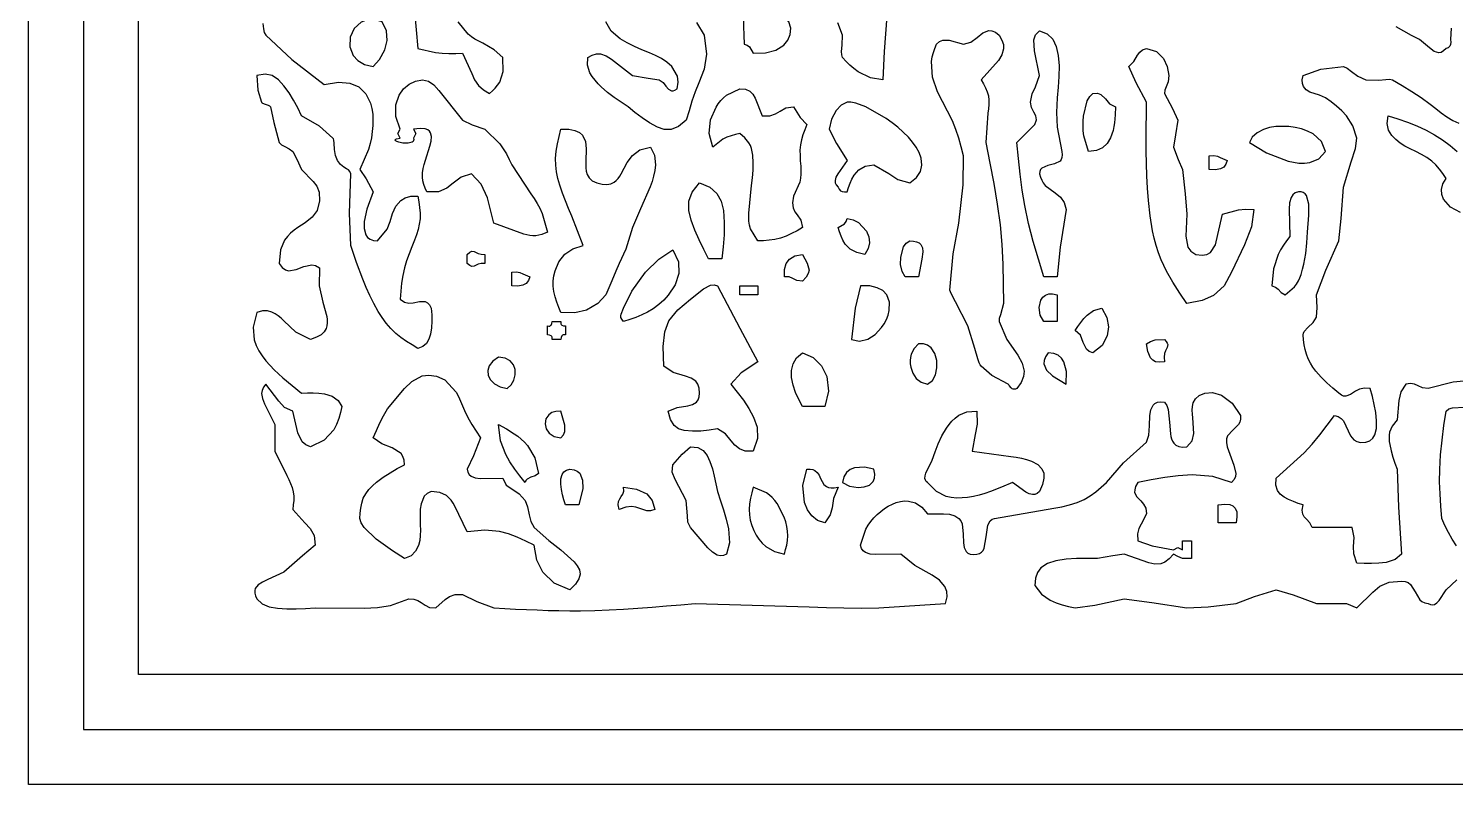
# Model space of a CAD drawing. Extents: x -1323 to 1705, y -706 to 926.
# Drawn here: x 589 to 640.9, y -59.8 to -32.4 of the extents above; entities that cross this region are included whole.
import ezdxf

# ---------------------------------------------------------------- set-up
doc = ezdxf.new("R2010")
doc.units = 0
doc.layers.add('CAMADA_1', color=7, linetype='CONTINUOUS')

msp = doc.modelspace()

# ---------------------------------------------------------------- linework, layer by layer
at = {"layer": 'CAMADA_1'}
for points in [[(769.0431, -59.8183), (589.043, -59.8183), (589.043, -7.8183), (769.0431, -7.8183), (769.0431, -59.8183)], [(591.043, -57.8183), (767.043, -57.8183), (767.043, -9.8183), (591.043, -9.8183), (591.043, -57.8183)], [(765.0429, -55.8183), (593.043, -55.8183), (593.043, -11.8183), (765.0429, -11.8183), (765.0429, -55.8183)], [(615.0673, -32.9209), (615.1726, -32.9587), (615.2529, -33.0217), (615.3927, -33.246), (615.8363, -33.2394), (616.2111, -33.1367), (616.5004, -32.9551), (616.6516, -32.7774), (616.7387, -32.5721), (616.7547, -32.3467), (616.6928, -32.1081), (616.3352, -31.8578), (616.0571, -31.528), (615.7078, -31.1035), (615.23, -30.8076), (615.0691, -31.6481), (615.0453, -31.9641), (615.0415, -32.282), (615.0511, -32.6011), (615.0673, -32.9209)], [(601.575, -33.7337), (601.8055, -33.4843), (601.9937, -33.1309), (602.0787, -32.7873), (602.0588, -32.4361), (601.9001, -32.1081), (601.609, -32.0314), (601.3514, -32.0425), (601.1316, -32.1268), (600.8824, -32.3579), (600.7428, -32.6702), (600.7276, -33.0138), (600.8514, -33.3389), (601.0184, -33.5207), (601.2583, -33.6572), (601.575, -33.7337)], [(624.3335, -32.5959), (624.4378, -32.7737), (624.4893, -32.9405), (624.4951, -33.0973), (624.4338, -33.3158), (624.3104, -33.5173), (623.683, -34.2215), (623.7651, -34.3621), (623.8406, -34.5042), (623.9028, -34.649), (623.9449, -34.7981), (623.9627, -34.9518), (623.9612, -35.1094), (623.9477, -35.2693), (623.9295, -35.4296), (623.8457, -36.4972), (623.9991, -37.2427), (624.1433, -37.9893), (624.2689, -38.7378), (624.3667, -39.4894), (624.4278, -40.2013), (624.4641, -40.9159), (624.4841, -41.6323), (624.4958, -42.3495), (624.3826, -42.7616), (624.3414, -42.8932), (624.3335, -42.9996), (624.6141, -43.6485), (625.0167, -44.2245), (625.1697, -44.5071), (625.2402, -44.7976), (625.2228, -45.0002), (625.141, -45.2127), (624.9836, -45.438), (624.9316, -45.4558), (624.8872, -45.4622), (624.8495, -45.4588), (624.8032, -45.4393), (624.7667, -45.4076), (624.7051, -45.3223), (624.6828, -45.2943), (624.6585, -45.2754), (624.071, -44.9568), (623.683, -44.6251), (623.6485, -44.5766), (623.6143, -44.505), (623.5597, -44.3522), (623.4529, -43.9826), (623.1952, -43.1623), (622.7535, -42.2838), (622.5997, -42.0039), (622.5633, -41.923), (622.5451, -41.8618), (622.6623, -40.5411), (622.8702, -39.4233), (623.0265, -38.0326), (623.0329, -36.9849), (622.953, -36.6588), (622.8661, -36.3357), (622.7652, -36.0185), (622.6434, -35.71), (622.0975, -34.6541), (621.9075, -34.1164), (621.8715, -33.549), (621.9006, -33.3889), (621.9445, -33.2315), (621.9984, -33.0758), (622.0573, -32.9209), (622.1709, -32.8275), (622.2846, -32.7796), (622.5165, -32.7828), (623.0329, -32.9209), (623.3071, -32.8471), (623.5333, -32.6803), (623.742, -32.5097), (623.964, -32.4241), (624.0748, -32.4365), (624.1971, -32.4913), (624.3335, -32.5959)], [(625.7963, -37.6352), (625.8388, -37.7503), (625.8857, -37.8617), (625.9413, -37.9658), (626.01, -38.0589), (626.3757, -38.3302), (626.5602, -38.4795), (626.702, -38.6716), (626.7718, -38.9356), (626.5515, -40.3013), (626.4464, -41.374), (625.9591, -41.374), (625.7626, -40.7326), (625.5753, -40.0894), (625.4065, -39.4426), (625.2654, -38.7904), (625.1708, -38.2218), (625.0969, -37.6491), (625.0368, -37.0738), (624.9836, -36.4972), (625.3448, -36.1302), (625.6336, -35.8471), (625.6871, -35.674), (625.6629, -35.5277), (625.5962, -35.393), (625.5104, -35.2285), (625.4713, -35.0343), (625.5344, -34.7301), (625.6606, -34.4754), (625.7963, -34.0588), (625.6232, -33.1635), (625.5967, -32.7633), (625.6595, -32.5877), (625.7963, -32.4332), (626.0816, -32.5494), (626.2814, -32.7467), (626.4094, -33.0115), (626.4792, -33.3302), (626.5116, -33.7133), (626.5092, -34.0983), (626.4836, -34.4846), (626.4464, -34.8716), (626.4337, -35.1401), (626.4261, -35.4082), (626.4284, -35.6753), (626.4457, -35.9411), (626.6091, -36.8224), (626.6259, -36.9408), (626.6197, -37.0362), (626.5934, -37.1115), (626.5501, -37.1698), (626.3482, -37.2726), (626.101, -37.3303), (625.89, -37.4241), (625.8418, -37.4774), (625.8096, -37.5468), (625.7963, -37.6352)], [(630.8359, -35.6844), (630.7482, -36.2202), (630.6732, -36.6599), (630.8496, -37.1141), (630.9982, -37.4727), (631.0947, -38.3549), (631.1609, -39.0983), (631.1265, -39.9034), (631.1995, -40.2945), (631.3088, -40.4488), (631.486, -40.5612), (631.7132, -40.5852), (631.8903, -40.5592), (632.0244, -40.4901), (632.2056, -40.2142), (632.2853, -39.8366), (632.4614, -39.0983), (633.0378, -38.9464), (633.2896, -38.912), (633.5993, -38.9356), (633.512, -39.5639), (633.2609, -40.2142), (632.7865, -41.2115), (632.5119, -41.699), (632.1289, -42.0524), (631.7121, -42.2395), (631.1609, -42.3495), (630.9007, -41.9637), (630.6513, -41.5733), (630.4234, -41.1737), (630.2278, -40.7603), (630.1298, -40.5041), (630.0459, -40.2421), (629.9748, -39.9753), (629.9151, -39.7044), (629.8246, -39.1543), (629.7634, -38.5987), (629.7288, -38.1509), (629.7047, -37.7041), (629.6897, -37.2579), (629.6822, -36.8125), (629.6808, -36.3675), (629.6839, -35.9229), (629.69, -35.4785), (629.6976, -35.0343), (629.3117, -34.3278), (629.0475, -33.7337), (629.2321, -33.554), (629.3662, -33.3239), (629.4472, -33.2144), (629.5533, -33.1299), (629.6976, -33.0837), (630.0528, -33.1874), (630.3159, -33.4496), (630.4492, -33.7335), (630.5105, -34.0588), (630.482, -34.2883), (630.4054, -34.4737), (630.355, -34.5974), (630.3481, -34.7093), (630.6416, -35.2635), (630.8359, -35.6844)], [(606.6141, -37.31), (607.307, -38.3649), (607.4224, -38.536), (607.5339, -38.7091), (607.6362, -38.8864), (607.7239, -39.0699), (607.9147, -39.7484), (607.7042, -39.8401), (607.4897, -39.8917), (607.3825, -39.8917), (607.2743, -39.8771), (607.1657, -39.8521), (607.0576, -39.8213), (605.9641, -39.4233), (605.732, -38.5111), (605.5043, -38.0105), (605.1513, -37.6352), (604.7694, -37.754), (604.4857, -37.9709), (604.2477, -38.1578), (603.948, -38.283), (603.5257, -38.2855), (603.4704, -38.1527), (603.421, -38.0194), (603.3834, -37.8853), (603.3637, -37.7497), (603.3672, -37.5974), (603.3925, -37.4442), (603.4324, -37.2912), (603.4796, -37.1398), (603.6364, -36.6307), (603.6794, -36.4422), (603.692, -36.2786), (603.6623, -36.1456), (603.6198, -36.0834), (603.5561, -36.0355), (603.4683, -36.0028), (603.2868, -35.9855), (603.038, -36.0096), (603.1193, -36.1721), (603.038, -36.3347), (603.0495, -36.3839), (603.0447, -36.4248), (603.0253, -36.458), (602.9937, -36.484), (602.845, -36.5241), (602.6576, -36.5185), (602.5042, -36.4872), (602.4375, -36.4627), (602.4062, -36.4455), (602.3854, -36.4277), (602.3798, -36.4191), (602.3772, -36.4106), (602.3776, -36.402), (602.3813, -36.3937), (602.3883, -36.3855), (602.4024, -36.3752), (602.4226, -36.3654), (602.5502, -36.3347), (602.4689, -36.1721), (602.5502, -36.0096), (602.3989, -35.5499), (602.3993, -35.1306), (602.5235, -34.7701), (602.6814, -34.549), (602.8817, -34.3788), (603.1128, -34.2671), (603.3629, -34.2215), (603.5878, -34.2641), (603.7808, -34.3979), (603.9598, -34.603), (604.8262, -35.6844), (605.1795, -35.8505), (605.6391, -36.0096), (606.1813, -36.5435), (606.3066, -36.722), (606.4172, -36.9118), (606.5181, -37.109), (606.6141, -37.31)], [(615.5549, -40.0736), (615.2945, -39.6287), (615.2576, -39.4932), (615.2374, -39.3523), (615.2298, -39.2083), (615.2306, -39.0634), (615.3288, -38.0544), (615.3636, -37.7808), (615.3892, -37.5058), (615.3965, -37.2293), (615.3763, -36.9509), (615.3568, -36.8324), (615.3284, -36.7163), (615.2885, -36.6055), (615.2348, -36.5028), (615.0859, -36.3267), (614.9049, -36.1721), (614.7436, -36.2094), (614.5853, -36.2521), (614.4328, -36.3057), (614.2891, -36.3757), (613.9294, -36.6599), (613.7878, -36.1718), (613.8381, -35.6719), (614.0416, -35.209), (614.1224, -35.0872), (614.2131, -34.9727), (614.314, -34.8685), (614.4254, -34.7778), (614.9049, -34.5465), (615.1129, -34.562), (615.2683, -34.6303), (615.3819, -34.7401), (615.4652, -34.8803), (615.7177, -35.522), (615.9984, -35.5295), (616.2018, -35.4599), (616.369, -35.3539), (616.5754, -35.2384), (616.8555, -35.1966), (617.105, -35.5846), (617.3433, -35.8471), (617.2692, -36.0296), (617.2011, -36.2128), (617.1453, -36.3977), (617.1079, -36.585), (617.0928, -36.7737), (617.0945, -36.9649), (617.1058, -37.1581), (617.1193, -37.3528), (617.1264, -37.4999), (617.1267, -37.6462), (617.1159, -37.7902), (617.0901, -37.9306), (616.8555, -38.448), (616.8159, -38.6925), (616.8395, -38.8737), (616.9057, -39.0124), (616.9937, -39.1292), (617.1261, -39.3187), (617.1806, -39.5859), (616.9862, -39.6992), (616.7898, -39.8057), (616.5895, -39.8989), (616.3832, -39.9719), (616.1823, -40.0182), (615.9761, -40.0466), (615.7664, -40.0631), (615.5549, -40.0736)], [(627.5847, -36.8224), (627.4184, -36.2546), (627.3951, -36.0767), (627.387, -35.8966), (627.3917, -35.7156), (627.4071, -35.5347), (627.5401, -34.9778), (627.6318, -34.8187), (627.747, -34.7093), (627.9128, -34.706), (628.0354, -34.7459), (628.201, -34.9053), (628.3428, -35.0885), (628.5597, -35.1966), (628.5503, -35.4883), (628.5272, -35.7759), (628.5061, -35.9168), (628.4765, -36.0551), (628.4365, -36.1903), (628.3845, -36.3218), (628.264, -36.5264), (628.096, -36.6836), (627.8724, -36.7851), (627.5847, -36.8224)], [(619.7818, -37.31), (620.327, -37.6229), (620.6522, -37.8439), (621.0822, -37.9603), (621.3309, -37.765), (621.4758, -37.5477), (621.5283, -37.3133), (621.4992, -37.0671), (621.424, -36.858), (621.3154, -36.6623), (621.1822, -36.4792), (621.033, -36.3077), (620.8455, -36.1186), (620.6488, -35.9427), (620.4434, -35.7785), (620.2302, -35.6243), (619.4818, -35.1946), (619.1253, -35.061), (618.943, -35.0258), (618.8061, -35.0343), (618.5943, -35.1432), (618.4147, -35.3282), (618.2448, -35.643), (618.1561, -36.0096), (618.4169, -36.5355), (618.8061, -37.1474), (618.4645, -37.6351), (618.3975, -37.7542), (618.3679, -37.8743), (618.3765, -37.9557), (618.4128, -38.0384), (618.4812, -38.1228), (618.5143, -38.1968), (618.5678, -38.2506), (618.6304, -38.2792), (618.7095, -38.2911), (618.8061, -38.2855), (618.8576, -38.128), (618.9139, -37.9731), (618.9798, -37.8233), (619.0603, -37.6811), (619.2283, -37.4849), (619.4618, -37.3543), (619.7818, -37.31)], [(611.6537, -36.6599), (611.805, -36.9584), (611.8359, -37.31), (611.8125, -37.5147), (611.7702, -37.7151), (611.7128, -37.9117), (611.6444, -38.1047), (611.295, -38.9085), (611.0032, -39.5859), (610.7646, -40.3688), (610.5159, -40.8864), (610.3914, -41.1735), (610.2522, -41.5272), (610.028, -42.0242), (609.7403, -42.3421), (609.3291, -42.5865), (608.9112, -42.687), (608.4025, -42.6745), (608.3223, -42.4854), (608.2482, -42.2948), (608.1862, -42.1012), (608.1424, -41.9032), (608.1226, -41.7161), (608.1234, -41.527), (608.1449, -41.3388), (608.1871, -41.1545), (608.3256, -40.8286), (608.5427, -40.5563), (608.8391, -40.3535), (609.2153, -40.2362), (608.8006, -39.1734), (608.6823, -38.8941), (608.5649, -38.6144), (608.4543, -38.3316), (608.3566, -38.0431), (608.2913, -37.8047), (608.2418, -37.5627), (608.2117, -37.3188), (608.2046, -37.0748), (608.2257, -36.8067), (608.2711, -36.5401), (608.3328, -36.2746), (608.4025, -36.0096), (608.6892, -36.0145), (608.9106, -36.0567), (609.0746, -36.1315), (609.1898, -36.2342), (609.295, -36.4571), (609.3233, -36.7238), (609.3049, -37.1786), (609.3022, -37.2999), (609.3072, -37.4207), (609.3244, -37.539), (609.3588, -37.6525), (609.4305, -37.7797), (609.5425, -37.8839), (609.7031, -37.9603), (609.9047, -38.0099), (610.0735, -38.019), (610.2143, -37.9926), (610.3317, -37.9357), (610.4098, -37.8737), (610.4779, -37.7997), (610.538, -37.7174), (610.5919, -37.6305), (610.8134, -37.2275), (611.0029, -36.9701), (611.2704, -36.7678), (611.6537, -36.6599)], [(633.4366, -36.4972), (634.0504, -36.8735), (634.8473, -37.175), (635.0413, -37.2157), (635.2374, -37.2403), (635.4341, -37.2432), (635.6298, -37.2189), (635.9538, -37.0871), (636.2002, -36.8224), (636.0597, -36.4587), (635.7546, -36.1866), (635.545, -36.0797), (635.3249, -36.0017), (635.0967, -35.9492), (634.8632, -35.9189), (634.6299, -35.9085), (634.3974, -35.9199), (634.1693, -35.9564), (633.9493, -36.0216), (633.7129, -36.1385), (633.5367, -36.2971), (633.4366, -36.4972)], [(631.9738, -37.4727), (631.9738, -36.9849), (632.1404, -36.9699), (632.2696, -36.9923), (632.3765, -37.0372), (632.6238, -37.1474), (632.5814, -37.287), (632.4996, -37.3873), (632.3811, -37.451), (632.1986, -37.483), (631.9738, -37.4727)], [(614.2544, -40.7239), (613.767, -40.7239), (613.5937, -40.3779), (613.4266, -40.0293), (613.2721, -39.6754), (613.1366, -39.3135), (613.0468, -38.9716), (613.0468, -38.6325), (613.168, -38.2956), (613.4416, -37.9603), (613.8193, -38.1209), (614.0748, -38.347), (614.2301, -38.6323), (614.3062, -38.9705), (614.3297, -39.1884), (614.3412, -39.4068), (614.3424, -39.6257), (614.3351, -39.8449), (614.3016, -40.2841), (614.2544, -40.7239)], [(635.5499, -39.7484), (635.5927, -39.1385), (635.5906, -38.7367), (635.5053, -38.4243), (635.4563, -38.361), (635.3942, -38.3153), (635.3175, -38.2894), (635.225, -38.2855), (635.1011, -38.3243), (635.01, -38.3958), (634.9472, -38.4955), (634.8958, -38.688), (634.8824, -38.9183), (634.8999, -39.9111), (634.7844, -40.0688), (634.6732, -40.2287), (634.5704, -40.3932), (634.4804, -40.5645), (634.3146, -41.0816), (634.2494, -41.6992), (634.3788, -41.7486), (634.4762, -41.83), (634.5902, -41.9437), (634.7372, -42.0242), (635.0786, -41.7375), (635.1523, -41.637), (635.2144, -41.5272), (635.2669, -41.4111), (635.3119, -41.2913), (635.3705, -41.1031), (635.4176, -40.9131), (635.4547, -40.7214), (635.4837, -40.5284), (635.5234, -40.1395), (635.5499, -39.7484)], [(618.8061, -39.2608), (619.0244, -39.3016), (619.221, -39.3986), (619.5144, -39.7186), (619.5936, -39.9201), (619.6163, -40.1348), (619.5735, -40.3521), (619.4567, -40.5612), (619.1573, -40.4965), (618.9219, -40.3678), (618.7413, -40.1842), (618.6553, -40.0473), (618.5873, -39.8996), (618.5312, -39.7445), (618.4812, -39.5859), (618.7058, -39.4463), (618.7686, -39.3662), (618.8061, -39.2608)], [(604.9886, -40.8864), (604.9886, -40.5612), (605.0911, -40.4841), (605.1641, -40.4491), (605.2441, -40.4535), (605.3235, -40.4963), (605.3957, -40.5293), (605.497, -40.5543), (605.6391, -40.5612), (605.6391, -40.8864), (605.497, -40.8933), (605.3957, -40.9183), (605.3235, -40.9514), (605.2441, -40.9941), (605.1641, -40.9986), (605.0911, -40.9635), (604.9886, -40.8864)], [(612.4665, -40.3986), (612.6707, -40.8282), (612.6914, -41.2541), (612.5593, -41.6632), (612.3051, -42.0424), (612.1391, -42.2225), (611.9569, -42.3865), (611.7607, -42.5327), (611.5523, -42.6591), (611.342, -42.7617), (611.1246, -42.8493), (610.9026, -42.9269), (610.6782, -42.9996), (610.6174, -42.92), (610.5851, -42.8535), (610.5764, -42.7946), (610.5859, -42.7378), (610.6782, -42.512), (610.9817, -41.899), (611.4793, -41.2113), (611.9558, -40.7321), (612.4665, -40.3986)], [(620.9196, -41.374), (620.8077, -41.1823), (620.7534, -40.9329), (620.7553, -40.6615), (620.86, -40.2915), (620.9568, -40.1561), (621.0822, -40.0736), (621.2232, -40.0789), (621.3355, -40.1025), (621.422, -40.1426), (621.485, -40.1974), (621.5462, -40.3181), (621.5619, -40.4671), (621.5259, -40.7392), (621.4073, -41.374), (620.9196, -41.374)], [(617.1806, -41.5367), (616.9814, -41.5084), (616.8298, -41.4324), (616.7014, -41.3819), (616.5306, -41.374), (616.5354, -41.1059), (616.5962, -40.8937), (616.7107, -40.7351), (616.9117, -40.6142), (617.1806, -40.5612), (617.3587, -40.8769), (617.4211, -41.13), (617.3928, -41.2565), (617.3147, -41.3894), (617.1806, -41.5367)], [(606.6141, -41.6992), (606.6141, -41.2115), (606.7809, -41.1965), (606.9102, -41.2189), (607.0172, -41.2637), (607.2647, -41.374), (607.2221, -41.5136), (607.1402, -41.6139), (607.0218, -41.6776), (606.8392, -41.7096), (606.6141, -41.6992)], [(613.4416, -45.6007), (613.4324, -45.4203), (613.384, -45.2791), (613.3026, -45.1708), (613.1329, -45.0561), (612.925, -44.9796), (612.4804, -44.855), (612.1415, -44.6251), (612.1129, -43.9094), (612.1737, -43.3771), (612.3302, -42.9713), (612.6467, -42.5777), (613.1166, -42.1868), (613.588, -41.8098), (613.8439, -41.6848), (613.9699, -41.67), (614.0921, -41.6992), (614.9117, -43.2464), (615.5549, -44.4627), (614.9588, -44.8679), (614.5798, -45.2754), (614.8128, -45.5609), (615.0355, -45.8523), (615.2377, -46.1555), (615.409, -46.4765), (615.5346, -46.8428), (615.5428, -47.2516), (615.3927, -47.7139), (615.1048, -47.7059), (614.8907, -47.6241), (614.7274, -47.4915), (614.592, -47.3311), (614.3804, -47.0778), (614.0921, -46.901), (613.7895, -46.9458), (613.4874, -46.9785), (613.186, -46.9868), (612.8859, -46.9586), (612.6802, -46.9001), (612.5143, -46.7751), (612.3886, -46.5649), (612.3038, -46.2508), (612.6271, -46.1269), (613.0102, -46.0631), (613.1841, -46.0135), (613.3247, -45.9306), (613.392, -45.8489), (613.4325, -45.7405), (613.4416, -45.6007)], [(614.9049, -42.0242), (614.9049, -41.6992), (615.5549, -41.6992), (615.5549, -42.0242), (614.9049, -42.0242)], [(619.2939, -41.6992), (619.1033, -42.51), (618.9689, -43.6498), (619.2632, -43.7137), (619.5551, -43.6445), (619.8267, -43.4705), (620.0597, -43.2204), (620.1548, -43.0788), (620.2345, -42.9279), (620.2964, -42.7693), (620.338, -42.6047), (620.347, -42.296), (620.2451, -42.0246), (620.1067, -41.8784), (619.9056, -41.7698), (619.6364, -41.7073), (619.2939, -41.6992)], [(626.4464, -42.9996), (625.9591, -42.9996), (625.8296, -42.7715), (625.7885, -42.4917), (625.848, -42.2254), (625.9192, -42.1178), (626.0203, -42.0381), (626.1362, -41.9974), (626.2779, -41.9908), (626.4464, -42.0242), (626.4464, -42.9996)], [(627.0969, -43.3248), (627.1969, -43.1763), (627.301, -43.0311), (627.4129, -42.8923), (627.5368, -42.7632), (627.7656, -42.5988), (628.072, -42.512), (628.2473, -42.8498), (628.3101, -43.1934), (628.2643, -43.5235), (628.0756, -43.8691), (627.747, -44.1376), (627.6077, -44.094), (627.5107, -44.0082), (627.3918, -43.7614), (627.2881, -43.4994), (627.0969, -43.3248)], [(608.5649, -43.1623), (608.5649, -43.4874), (608.5186, -43.4816), (608.4825, -43.4862), (608.4552, -43.4995), (608.4353, -43.5201), (608.4123, -43.5784), (608.4025, -43.6498), (608.0774, -43.6498), (608.083, -43.6035), (608.0785, -43.5674), (608.0653, -43.54), (608.0445, -43.5201), (607.9862, -43.4971), (607.9147, -43.4874), (607.9147, -43.1623), (607.961, -43.1679), (607.9971, -43.1634), (608.0244, -43.1501), (608.0443, -43.1293), (608.0674, -43.071), (608.0774, -42.9996), (608.4025, -42.9996), (608.3969, -43.0459), (608.4014, -43.082), (608.4147, -43.1094), (608.4354, -43.1293), (608.4936, -43.1524), (608.5649, -43.1623)], [(621.4073, -43.8124), (621.2422, -43.9777), (621.1405, -44.186), (621.113, -44.3017), (621.1003, -44.4199), (621.1022, -44.5386), (621.1183, -44.656), (621.193, -44.8795), (621.3218, -45.0699), (621.5024, -45.2083), (621.7324, -45.2754), (621.9089, -45.146), (622.0226, -44.9388), (622.0739, -44.6851), (622.0632, -44.4161), (621.9908, -44.163), (621.8571, -43.9573), (621.734, -43.8617), (621.5841, -43.8104), (621.4073, -43.8124)], [(630.3481, -43.6498), (630.4103, -43.7211), (630.4474, -43.7817), (630.4633, -43.8348), (630.4437, -43.9418), (630.3863, -44.0594), (630.3504, -44.1605), (630.333, -44.2916), (630.3481, -44.4627), (630.1658, -44.4822), (630.0243, -44.4612), (629.9174, -44.4055), (629.8393, -44.3209), (629.7462, -44.089), (629.6976, -43.8124), (629.8372, -43.7243), (630.011, -43.6705), (630.3481, -43.6498)], [(606.1264, -44.3001), (605.9205, -44.4417), (605.7925, -44.6059), (605.739, -44.7815), (605.7559, -44.9573), (605.8394, -45.122), (605.9858, -45.2645), (606.1913, -45.3735), (606.4519, -45.438), (606.5972, -45.299), (606.6941, -45.1262), (606.7401, -44.936), (606.7331, -44.7448), (606.6705, -44.5691), (606.5501, -44.4255), (606.3695, -44.3303), (606.1264, -44.3001)], [(617.9934, -46.0883), (617.1806, -46.0883), (617.0502, -45.8326), (616.9325, -45.574), (616.8401, -45.3095), (616.7858, -45.0364), (616.7826, -44.7758), (616.84, -44.5334), (616.9689, -44.3178), (617.1806, -44.1376), (617.5719, -44.3079), (617.8727, -44.6083), (618.0657, -45.0021), (618.1308, -45.536), (617.9934, -46.0883)], [(626.7718, -45.2754), (626.7803, -44.8201), (626.6922, -44.4611), (626.6037, -44.3259), (626.4813, -44.2248), (626.3216, -44.1609), (626.1214, -44.1376), (626.0199, -44.2803), (625.9673, -44.4119), (625.9577, -44.5329), (626.0605, -44.7709), (626.2777, -44.9684), (626.7718, -45.2754)], [(607.427, -51.1276), (607.1197, -50.9764), (606.8094, -50.8358), (606.4928, -50.7166), (606.1671, -50.6294), (605.6283, -50.5774), (604.9886, -50.64), (604.5414, -49.7055), (604.4773, -49.5977), (604.4069, -49.4949), (604.3272, -49.4011), (604.2352, -49.3207), (604.0005, -49.2101), (603.688, -49.1769), (603.5409, -49.2456), (603.4339, -49.3468), (603.3149, -49.6288), (603.286, -49.815), (603.277, -50.0025), (603.2802, -50.1915), (603.2881, -50.3818), (603.2931, -50.5757), (603.2878, -50.7686), (603.265, -50.9582), (603.2175, -51.1421), (603.1168, -51.3462), (602.9535, -51.5076), (602.7129, -51.6153), (602.2725, -51.333), (601.6788, -50.9043), (601.2445, -50.4777), (601.139, -50.3117), (601.0874, -50.1522), (601.1003, -49.9623), (601.1208, -49.7754), (601.1564, -49.5944), (601.2147, -49.4223), (601.3031, -49.2582), (601.4166, -49.1062), (601.5487, -48.9658), (601.6931, -48.8368), (601.9353, -48.6535), (602.1885, -48.4912), (602.4489, -48.3429), (602.7129, -48.2016), (602.7007, -48.0376), (602.6573, -47.9049), (602.5875, -47.7986), (602.2681, -47.5896), (601.8867, -47.4428), (601.575, -47.2263), (601.6918, -46.9544), (601.8143, -46.6862), (601.9485, -46.4256), (602.1, -46.1764), (602.7129, -45.438), (602.9833, -45.1729), (603.3607, -44.9788), (603.6018, -44.9468), (603.8735, -44.9856), (604.1758, -45.113), (604.5898, -45.5679), (604.6784, -45.7242), (604.7532, -45.8897), (604.8217, -46.0596), (604.8916, -46.2291), (605.018, -46.4898), (605.1614, -46.7408), (605.3161, -46.9852), (605.4764, -47.2263), (605.2215, -47.8816), (604.9886, -48.3641), (605.0124, -48.4758), (605.0633, -48.5602), (605.138, -48.6212), (605.2864, -48.6759), (605.4682, -48.6973), (606.2892, -48.6892), (606.412, -48.947), (606.6523, -49.1073), (606.8788, -49.2569), (607.1019, -49.502), (607.1885, -49.7368), (607.2407, -50.0262), (607.3046, -50.2611), (607.427, -50.4775), (607.9629, -50.955), (608.4025, -51.2903), (608.8777, -51.7289), (608.9967, -51.8755), (609.0709, -52.0165), (609.0956, -52.1778), (609.0509, -52.3484), (608.9303, -52.5373), (608.7276, -52.7532), (608.1544, -52.5069), (607.7379, -52.1042), (607.5278, -51.6705), (607.427, -51.1276)], [(608.4025, -47.2263), (608.496, -47.1127), (608.5438, -46.9991), (608.5407, -46.7671), (608.4025, -46.2508), (608.2211, -46.2631), (608.0746, -46.3106), (607.9625, -46.3867), (607.8575, -46.5391), (607.8265, -46.7173), (607.8676, -46.8981), (607.9786, -47.0584), (608.1575, -47.1756), (608.4025, -47.2263)], [(625.7963, -49.1769), (625.7119, -49.2454), (625.6292, -49.2816), (625.5478, -49.2901), (625.4276, -49.2605), (625.3085, -49.1936), (624.8208, -48.8519), (624.4227, -49.0212), (624.0204, -49.1766), (623.8163, -49.2447), (623.6097, -49.3041), (623.3999, -49.353), (623.1865, -49.3897), (622.9895, -49.4103), (622.7918, -49.4146), (622.5963, -49.3974), (622.4056, -49.3539), (622.0515, -49.1735), (621.7324, -48.8519), (621.6828, -48.8099), (621.652, -48.7606), (621.6378, -48.7048), (621.6431, -48.6107), (621.6732, -48.5063), (621.8951, -48.0391), (622.0042, -47.739), (622.1219, -47.4429), (622.2566, -47.1551), (622.4169, -46.8795), (622.5116, -46.7452), (622.6167, -46.6191), (622.7336, -46.505), (622.8639, -46.407), (623.1621, -46.2779), (623.5206, -46.2508), (623.5395, -46.7248), (623.4639, -47.1046), (623.3579, -47.7139), (624.7561, -47.9048), (624.9503, -47.9327), (625.1431, -47.9665), (625.3325, -48.0118), (625.5166, -48.0741), (625.7379, -48.1924), (625.8924, -48.3525), (625.9557, -48.5066), (625.9651, -48.6929), (625.9142, -48.9152), (625.7963, -49.1769)], [(606.1264, -46.7386), (606.4178, -46.9013), (606.6983, -47.0753), (606.831, -47.1701), (606.9571, -47.2719), (607.075, -47.3822), (607.1834, -47.5024), (607.4485, -47.9526), (607.5897, -48.5266), (607.4641, -48.6044), (607.3125, -48.656), (607.1776, -48.7243), (607.1297, -48.778), (607.1019, -48.8519), (606.9072, -48.6074), (606.7194, -48.3587), (606.5456, -48.1014), (606.3929, -47.8312), (606.2064, -47.3381), (606.1264, -46.7386)], [(612.9543, -49.502), (612.5601, -48.7386), (612.4469, -48.4763), (612.4665, -48.2016), (612.8118, -47.8186), (613.1166, -47.5513), (613.3777, -47.5803), (613.573, -47.6886), (613.7154, -47.8615), (613.8181, -48.0842), (613.9069, -48.3514), (613.9783, -48.6237), (614.0381, -48.8994), (614.0921, -49.1769), (614.2048, -49.5086), (614.3121, -49.8427), (614.4088, -50.1814), (614.4897, -50.527), (614.5318, -51.039), (614.4171, -51.4528), (614.3067, -51.5057), (614.1943, -51.5141), (614.0806, -51.4839), (613.9091, -51.3797), (613.7389, -51.2228), (613.1166, -50.4775), (613.0156, -50.2895), (613.0017, -50.0579), (612.9543, -49.502)], [(609.0526, -49.6647), (608.5649, -49.6647), (608.5083, -49.4789), (608.4574, -49.2923), (608.4178, -49.1041), (608.3952, -48.9136), (608.3993, -48.7203), (608.4475, -48.5545), (608.5104, -48.4665), (608.6025, -48.4016), (608.7276, -48.3641), (608.8776, -48.3845), (608.995, -48.436), (609.083, -48.514), (609.1889, -48.7631), (609.196, -49.0723), (609.0526, -49.6647)], [(618.4812, -49.0144), (618.3126, -49.4356), (618.259, -49.7639), (618.1855, -50.017), (617.9934, -50.3148), (617.7302, -50.2268), (617.5196, -50.0629), (617.3616, -49.8389), (617.2555, -49.5703), (617.1978, -48.9622), (617.3433, -48.3641), (617.461, -48.3582), (617.557, -48.3739), (617.6344, -48.4081), (617.7236, -48.4866), (617.79, -48.5878), (617.8449, -48.7006), (617.9001, -48.8139), (617.966, -48.916), (618.0532, -48.9953), (618.1296, -49.0306), (618.2242, -49.0478), (618.3403, -49.0435), (618.4812, -49.0144)], [(618.6439, -48.8519), (618.8926, -48.9795), (619.2146, -49.0308), (619.4301, -49.0116), (619.6184, -48.9419), (619.7558, -48.8151), (619.8071, -48.6957), (619.8181, -48.546), (619.7818, -48.3641), (619.4397, -48.2905), (619.0751, -48.3124), (618.9128, -48.3755), (618.7793, -48.4821), (618.6859, -48.6387), (618.6439, -48.8519)], [(610.5159, -49.8272), (610.4861, -49.6609), (610.4996, -49.5379), (610.5411, -49.4429), (610.5954, -49.3607), (610.6492, -49.2715), (610.6827, -49.162), (610.6782, -49.0144), (611.1541, -49.0846), (611.5222, -49.2626), (611.7178, -49.4963), (611.8161, -49.8272), (611.6634, -49.8803), (611.5288, -49.8779), (611.2718, -49.7877), (611.1286, -49.7399), (610.9618, -49.7172), (610.7611, -49.7396), (610.5159, -49.8272)], [(615.3927, -49.0144), (615.3394, -49.2181), (615.2926, -49.4223), (615.2589, -49.6275), (615.2446, -49.8341), (615.2537, -50.0285), (615.2848, -50.2218), (615.3369, -50.4116), (615.4092, -50.595), (615.4945, -50.7585), (615.5966, -50.9115), (615.7151, -51.0513), (615.8499, -51.1751), (616.1624, -51.3594), (616.5306, -51.4528), (616.5722, -51.2862), (616.609, -51.1194), (616.6359, -50.9518), (616.6481, -50.7833), (616.6417, -50.6131), (616.6174, -50.4434), (616.5775, -50.2758), (616.524, -50.1121), (616.259, -49.6085), (616.1752, -49.4994), (616.0832, -49.3972), (615.9827, -49.3046), (615.8737, -49.2242), (615.3927, -49.0144)], [(632.9488, -50.3148), (632.2987, -50.3148), (632.2987, -49.6647), (632.5367, -49.6306), (632.7241, -49.647), (632.8358, -49.6955), (632.9162, -49.7752), (632.9714, -49.9108), (632.9823, -50.0907), (632.9488, -50.3148)]]:
    msp.add_lwpolyline(points, close=True, dxfattribs=at)
for points in [[(603.0824, -31.7302), (603.1386, -32.407), (603.2007, -33.0837), (603.8405, -33.2304), (604.0845, -33.2545), (604.3306, -33.2613), (604.5781, -33.2565), (604.8262, -33.246), (605.1566, -33.9884), (605.2642, -34.2196), (605.4027, -34.4249), (605.5874, -34.5805), (605.8014, -34.7093), (605.907, -34.6144), (606.0079, -34.5164), (606.0993, -34.4118), (606.1765, -34.2976), (606.2981, -33.9184), (606.2892, -33.4087), (605.9743, -33.1232), (605.5566, -32.8839), (605.415, -32.8128), (605.2763, -32.7378), (605.1441, -32.6547), (605.0226, -32.5596), (604.6635, -32.1081)], [(613.3356, -32.1403), (613.6043, -32.5959), (613.6996, -33.2853), (613.6115, -33.8368), (613.415, -34.3273), (613.2841, -34.6606), (613.1666, -34.999), (613.0582, -35.3408), (612.9543, -35.6844), (612.6704, -35.918), (612.4057, -36.0229), (612.1533, -36.0213), (611.9065, -35.9355), (611.6211, -35.7826), (611.352, -35.6024), (611.0937, -35.404), (610.8409, -35.1966), (610.5863, -35.0298), (610.336, -34.8577), (610.0944, -34.6749), (609.8657, -34.476), (609.7491, -34.3596), (609.6403, -34.2358), (609.5422, -34.1033), (609.4575, -33.961), (609.3637, -33.6864), (609.3776, -33.4087), (609.5363, -33.3171), (609.6884, -33.2756), (609.8346, -33.2772), (610.0441, -33.3447), (610.2447, -33.4691), (611.0032, -34.0588), (611.5672, -34.1555), (611.9788, -34.2215), (612.1145, -34.3161), (612.2172, -34.4428), (612.3109, -34.5587), (612.4196, -34.621), (612.4789, -34.6203), (612.5479, -34.5967), (612.6288, -34.5465), (612.6288, -34.5465), (612.664, -34.2986), (612.6381, -34.0835), (612.4329, -33.7342), (612.2559, -33.5751), (612.0552, -33.4457), (611.8393, -33.337), (611.6166, -33.2401), (611.3419, -33.1249), (611.0717, -33.0062), (610.8084, -32.8757), (610.554, -32.7254), (610.2331, -32.4541), (610.028, -32.1081)], [(620.2451, -31.8997), (620.1582, -33.1873), (620.1067, -34.2215), (619.6623, -34.1412), (619.2045, -33.9256), (619.0526, -33.8111), (618.9107, -33.684), (618.7756, -33.5485), (618.6439, -33.4087), (618.6097, -33.3113), (618.6037, -33.1853), (618.6259, -32.9582), (618.6439, -32.5959), (618.6439, -32.5959), (618.4683, -32.1536)], [(597.5642, -32.1714), (597.5827, -32.3619), (597.6153, -32.5), (597.6734, -32.5959), (598.6169, -33.4847), (599.7868, -34.3838), (600.308, -34.3051), (600.7263, -34.3419), (601.0502, -34.4781), (601.3119, -34.7295), (601.4766, -35.0625), (601.5284, -35.2616), (601.5573, -35.4657), (601.5672, -35.6728), (601.5617, -35.8806), (601.5423, -36.1016), (601.5092, -36.3201), (601.462, -36.5352), (601.4003, -36.746), (601.0874, -37.4727), (601.3169, -37.8152), (601.575, -38.2855), (601.3421, -38.9132), (601.2476, -39.3601), (601.2435, -39.6257), (601.3049, -39.8488), (601.3705, -39.9419), (601.4626, -40.0128), (601.584, -40.0578), (601.7374, -40.0736), (602.0791, -39.643), (602.19, -39.3642), (602.2819, -39.0738), (602.404, -38.8096), (602.5784, -38.598), (602.7382, -38.5004), (602.9427, -38.4475), (603.2007, -38.448), (603.2356, -38.6537), (603.2641, -38.8589), (603.28, -39.0635), (603.2768, -39.267), (603.2513, -39.4629), (603.2068, -39.6571), (603.1481, -39.8494), (603.0801, -40.0394), (602.9818, -40.2912), (602.8829, -40.5411), (602.7906, -40.7916), (602.7125, -41.0455), (602.6501, -41.3247), (602.6064, -41.6091), (602.5752, -41.8971), (602.5502, -42.1868), (602.7082, -42.2944), (602.8683, -42.3291), (603.0272, -42.3177), (603.256, -42.2731), (603.4636, -42.2762), (603.546, -42.3168), (603.6213, -42.3927), (603.688, -42.512), (603.7027, -42.7519), (603.7089, -42.9907), (603.698, -43.2273), (603.6617, -43.4608), (603.6036, -43.6467), (603.5118, -43.7987), (603.3797, -43.9104), (603.2007, -43.9751), (602.9889, -43.8512), (602.7812, -43.7226), (602.5815, -43.5845), (602.394, -43.4322), (602.2133, -43.2529), (602.0486, -43.0568), (601.8979, -42.8478), (601.7595, -42.6301), (601.5988, -42.3469), (601.4525, -42.0573), (601.3185, -41.7621), (601.1949, -41.4624), (600.9703, -40.853), (600.7623, -40.2362), (600.7089, -39.0681), (600.7623, -37.6352), (600.7291, -37.5494), (600.6766, -37.4922), (600.6085, -37.4489), (600.5055, -37.3905), (600.3914, -37.3002), (600.2745, -37.1474), (600.2073, -36.9652), (600.1735, -36.7487), (600.1525, -36.5182), (600.1393, -36.4161), (600.1275, -36.3674), (600.1117, -36.3347), (599.6275, -35.9009), (598.9739, -35.522), (598.8305, -35.238), (598.6801, -34.9587), (598.5158, -34.6889), (598.3306, -34.4334), (598.1282, -34.2166), (597.8999, -34.067), (597.6415, -34.0069), (597.3484, -34.0588), (597.3799, -34.5909), (597.5111, -35.0343), (597.5192, -35.0457), (597.5325, -35.0563), (597.5503, -35.0664), (597.6452, -35.1015), (597.7514, -35.1373), (597.8, -35.1607), (597.8224, -35.1777), (597.8362, -35.1966), (597.9668, -35.774), (598.1611, -36.4972), (598.2418, -36.5757), (598.3615, -36.644), (598.5255, -36.7279), (598.6489, -36.8224), (598.7972, -37.105), (598.9739, -37.4727), (599.3946, -37.907), (599.5296, -38.078), (599.6121, -38.2991), (599.6241, -38.6106), (599.5337, -38.9607), (599.3505, -39.2142), (599.1046, -39.4122), (598.8381, -39.5873), (598.7007, -39.6849), (598.571, -39.7915), (598.4535, -39.9094), (598.353, -40.041), (598.2038, -40.3952), (598.1611, -40.8864), (598.2702, -41.0318), (598.3832, -41.1176), (598.4994, -41.1546), (598.7711, -41.1144), (599.0525, -41.0023), (599.3384, -40.94), (599.4816, -40.9655), (599.6241, -41.0489), (599.605, -41.6974), (599.7462, -42.2954), (599.8862, -42.8218), (599.9005, -42.9322), (599.9045, -43.0431), (599.8934, -43.1515), (599.863, -43.2547), (599.7911, -43.3746), (599.6771, -43.481), (599.5151, -43.5729), (599.299, -43.6498), (598.757, -43.3896), (598.3237, -42.9763), (598.2252, -42.8805), (598.1212, -42.7922), (598.0101, -42.7158), (597.8903, -42.656), (597.7271, -42.6124), (597.5478, -42.6155), (597.3484, -42.6745), (597.2109, -43.2061), (597.2432, -43.6677), (597.314, -43.8732), (597.4139, -44.0677), (597.5357, -44.2518), (597.6722, -44.4262), (597.9709, -44.7514), (598.2925, -45.0495), (598.6294, -45.3296), (598.9739, -45.6007), (599.1831, -45.593), (599.3915, -45.5913), (599.5983, -45.6017), (599.8026, -45.6303), (600.081, -45.7161), (600.2966, -45.8644), (600.4368, -46.0883), (600.3829, -46.3095), (600.3208, -46.5268), (600.2423, -46.7366), (600.1392, -46.9349), (599.7894, -47.3136), (599.299, -47.5513), (599.1255, -47.481), (598.9965, -47.3662), (598.8357, -47.0394), (598.6489, -46.2508), (598.351, -46.1194), (598.1426, -45.8986), (597.6734, -45.2754), (597.583, -45.388), (597.5334, -45.5032), (597.5188, -45.6208), (597.5499, -45.8011), (597.6268, -45.985), (597.9984, -46.7386), (597.9948, -47.1558), (597.9984, -47.7139), (598.4302, -48.5979), (598.5037, -48.7419), (598.5725, -48.8874), (598.6299, -49.0352), (598.6693, -49.1863), (598.6862, -49.3428), (598.6843, -49.5024), (598.6697, -49.6643), (598.6489, -49.8272), (599.0902, -50.3158), (599.2848, -50.5157), (599.4226, -50.7723), (599.4617, -51.1276), (599.005, -51.5129), (598.3238, -52.1031), (597.7408, -52.3754), (597.5459, -52.4644), (597.3873, -52.5693), (597.287, -52.6998), (597.2654, -52.778), (597.2666, -52.8663), (597.2934, -52.966), (597.3484, -53.0784), (597.5358, -53.2577), (597.7894, -53.3633), (598.0942, -53.4128), (598.4343, -53.4342), (598.7759, -53.4353), (599.1186, -53.4228), (599.4617, -53.4035), (601.243, -53.4103), (601.4849, -53.4022), (601.7258, -53.3864), (601.9644, -53.3581), (602.1992, -53.3122), (602.8753, -53.0784), (603.0584, -53.0861), (603.2003, -53.135), (603.318, -53.208), (603.4599, -53.3089), (603.6257, -53.3858), (603.8507, -53.4035), (604.1889, -53.098), (604.352, -52.9879), (604.5573, -52.9201), (604.8262, -52.9159), (605.3381, -53.1717), (605.9641, -53.4035), (606.3585, -53.4245), (606.7529, -53.4447), (607.1472, -53.4634), (607.5415, -53.4798), (607.9358, -53.493), (608.33, -53.5025), (608.7241, -53.5073), (609.1181, -53.5068), (609.6386, -53.4971), (610.159, -53.478), (610.6793, -53.4508), (611.1994, -53.4169), (611.7195, -53.3776), (612.2395, -53.3343), (612.7595, -53.2883), (613.2794, -53.2409), (617.4278, -53.3631), (618.0598, -53.3845), (618.6918, -53.4018), (619.3236, -53.4096), (619.955, -53.4027), (622.3824, -53.2409), (622.4414, -53.0076), (622.4308, -52.8051), (622.3607, -52.6286), (622.1669, -52.4026), (621.8972, -52.2094), (621.2698, -51.8589), (620.7569, -51.4528), (619.8496, -51.4661), (619.6432, -51.4489), (619.4726, -51.396), (619.3856, -51.334), (619.3247, -51.2459), (619.2939, -51.1276), (619.4883, -50.5466), (619.5726, -50.4002), (619.6721, -50.2623), (619.7838, -50.1326), (619.9049, -50.0111), (620.0306, -49.9), (620.1632, -49.7986), (620.3037, -49.7089), (620.453, -49.6328), (620.5949, -49.578), (620.742, -49.5393), (620.8918, -49.52), (621.0416, -49.5236), (621.2924, -49.5907), (621.5253, -49.7428), (621.7324, -49.9897), (622.3099, -49.9842), (622.5338, -50.0031), (622.7252, -50.0545), (622.8702, -50.1522), (622.9463, -50.2372), (622.9928, -50.3517), (623.0293, -50.7248), (623.0393, -51.0368), (623.0676, -51.2132), (623.1319, -51.3538), (623.1935, -51.4141), (623.2766, -51.4529), (623.3846, -51.4669), (623.5206, -51.4528), (623.6192, -51.4294), (623.6958, -51.3841), (623.7533, -51.3199), (623.7951, -51.2397), (623.8646, -50.8216), (623.9246, -50.3939), (624.0123, -50.2376), (624.0812, -50.1845), (624.1708, -50.1522), (626.3248, -49.7821), (626.6123, -49.7277), (626.896, -49.6628), (627.1708, -49.5784), (627.4313, -49.4653), (627.6454, -49.3374), (627.8481, -49.1877), (628.0434, -49.0234), (628.2348, -48.8519), (628.8527, -48.1304), (629.6976, -47.3888), (629.7815, -47.124), (629.8009, -46.7946), (629.8132, -46.4163), (629.8497, -46.2041), (629.9317, -46.0376), (630.0007, -45.9745), (630.0911, -45.9328), (630.2059, -45.9156), (630.3481, -45.9257), (630.4285, -46.0465), (630.4789, -46.1972), (630.5276, -46.6605), (630.5616, -47.0837), (630.5788, -47.1729), (630.6036, -47.2599), (630.6386, -47.3419), (630.6867, -47.416), (630.7651, -47.4899), (630.868, -47.5395), (630.9988, -47.5612), (631.1609, -47.5513), (631.3472, -47.333), (631.4162, -47.0729), (631.3771, -46.4965), (631.3611, -46.36), (631.3537, -46.2235), (631.3618, -46.0893), (631.3925, -45.9598), (631.47, -45.8135), (631.6052, -45.6921), (631.811, -45.6007), (632.0979, -45.5816), (632.4172, -45.6781), (632.8094, -45.9608), (633.1115, -46.4135), (633.1117, -46.5491), (633.0852, -46.6579), (633.0376, -46.7458), (632.8269, -46.9415), (632.6366, -47.1577), (632.6049, -47.2614), (632.5987, -47.3907), (632.6238, -47.5513), (632.8719, -48.2181), (632.9457, -48.5273), (632.9259, -48.6326), (632.8747, -48.7405), (632.7865, -48.8519), (632.1093, -48.6305), (631.3472, -48.5706), (630.8489, -48.6018), (630.3546, -48.6666), (629.8629, -48.7536), (629.3726, -48.8519), (629.2985, -48.9967), (629.2629, -49.1142), (629.2598, -49.2099), (629.3403, -49.3739), (629.4859, -49.5171), (629.5852, -49.6318), (629.6625, -49.7832), (629.6976, -49.9897), (629.5003, -50.3644), (629.416, -50.5229), (629.3656, -50.7153), (629.3726, -50.9651), (629.9013, -51.1519), (630.6732, -51.2903), (630.8359, -51.209), (630.9982, -51.2903), (630.9982, -50.9651), (631.3232, -50.9651), (631.3232, -51.6153), (630.9982, -51.6153), (630.8359, -51.534), (630.6732, -51.4528), (630.5117, -51.624), (630.357, -51.7369), (630.2079, -51.7995), (629.9913, -51.817), (629.7792, -51.7676), (628.8848, -51.4528), (628.4729, -51.507), (627.9097, -51.6153), (627.5286, -51.605), (627.1489, -51.6063), (626.772, -51.6304), (626.3994, -51.689), (626.0908, -51.7853), (625.8476, -51.954), (625.7313, -52.1168), (625.6581, -52.327), (625.6336, -52.5907), (625.8714, -52.904), (626.1856, -53.1289), (626.4027, -53.2252), (626.629, -53.2979), (626.8614, -53.3546), (627.0969, -53.4035), (627.8184, -53.308), (628.8848, -53.0784), (629.8849, -53.2061), (631.1609, -53.4035), (631.936, -53.3688), (632.9488, -53.2409), (633.6159, -52.9858), (634.4121, -52.7532), (634.4121, -52.7532), (635.0275, -52.926), (635.875, -53.2409), (636.5793, -53.2416), (636.963, -53.2431), (637.3381, -53.4035), (637.9165, -52.8375), (638.1815, -52.617), (638.517, -52.467), (638.9637, -52.4281), (639.0987, -52.4422), (639.2054, -52.4846), (639.2893, -52.5495), (639.4606, -52.8253), (639.6272, -53.1057), (639.7076, -53.1743), (639.8096, -53.2212), (639.939, -53.2409), (640.0194, -53.2781), (640.093, -53.2885), (640.1605, -53.2758), (640.2513, -53.2219), (640.3316, -53.1376), (640.5893, -52.7532), (640.9798, -52.3826)], [(640.7763, -32.3405), (640.7517, -32.7582), (640.7576, -32.8551), (640.7457, -32.9342), (640.7171, -32.9967), (640.6633, -33.0503), (640.5893, -33.0837), (640.4978, -33.17), (640.4109, -33.2197), (640.3278, -33.2376), (640.1504, -33.1861), (639.9785, -33.0524), (639.6139, -32.7582), (639.3274, -32.6089), (639.0437, -32.4555), (638.7656, -32.2937)], [(641.233, -45.1645), (640.8431, -45.2027), (639.939, -45.438), (639.7332, -45.4101), (639.5679, -45.3402), (639.4371, -45.2808), (639.296, -45.2502), (639.1262, -45.2754), (638.9373, -45.5577), (638.8717, -45.864), (638.8011, -46.576), (638.6214, -46.7987), (638.5299, -47.0229), (638.5135, -47.134), (638.5117, -47.2469), (638.521, -47.3603), (638.538, -47.4733), (638.5874, -47.7019), (638.6509, -47.9255), (638.7237, -48.1456), (638.8011, -48.3641), (638.8592, -49.7481), (638.9637, -51.4528), (638.731, -51.6493), (638.4055, -51.7529), (638.1382, -51.7851), (637.8713, -51.795), (637.6046, -51.7902), (637.3381, -51.7779), (637.2336, -51.4393), (637.2242, -51.1683), (637.2448, -50.8505), (637.1756, -50.4775), (635.7125, -50.4775), (635.6286, -50.311), (635.505, -50.1842), (635.4308, -50.099), (635.3771, -49.9934), (635.3578, -49.8534), (635.3872, -49.6647), (635.2083, -49.6062), (635.0318, -49.5428), (634.86, -49.4695), (634.6951, -49.3816), (634.5549, -49.2779), (634.4527, -49.1363), (634.401, -48.9442), (634.4121, -48.6892), (635.4284, -47.7744), (635.7213, -47.4518), (635.9982, -47.1141), (636.2644, -46.7663), (636.5253, -46.4135), (636.6652, -46.4496), (636.7725, -46.5184), (636.8546, -46.6125), (637.0222, -46.9733), (637.107, -47.1524), (637.2258, -47.2979), (637.3358, -47.364), (637.4792, -47.3967), (637.6633, -47.3888), (637.812, -47.3332), (637.9221, -47.2405), (637.9978, -47.1161), (638.0558, -46.8814), (638.0602, -46.605), (638.0292, -46.3099), (637.9746, -46.0177), (637.9042, -45.7274), (637.8259, -45.438), (637.6161, -45.4208), (637.4418, -45.4581), (637.2949, -45.5282), (637.1081, -45.6465), (636.9374, -45.715), (636.8597, -45.71), (636.7772, -45.6741), (636.6878, -45.6007), (636.4633, -45.4162), (636.2447, -45.2259), (636.038, -45.0243), (635.8491, -44.8055), (635.7455, -44.6617), (635.653, -44.5103), (635.574, -44.3522), (635.5106, -44.1882), (635.4637, -44.0174), (635.4305, -43.8429), (635.4066, -43.6658), (635.3872, -43.4874), (635.3984, -43.4274), (635.4288, -43.3672), (635.5646, -43.2122), (635.7508, -43.0298), (635.875, -42.8371), (635.8923, -42.4846), (635.875, -42.0242), (636.2089, -41.1298), (636.6878, -40.0736), (636.7682, -39.2603), (636.8505, -38.1228), (637.1352, -37.1935), (637.2979, -36.7144), (637.3381, -36.3347), (637.2006, -35.8894), (636.968, -35.5295), (636.7951, -35.3455), (636.6059, -35.1783), (636.4058, -35.0222), (636.2002, -34.8716), (635.9821, -34.7804), (635.6328, -34.6615), (635.4978, -34.5763), (635.4003, -34.4552), (635.3647, -34.3487), (635.3586, -34.2177), (635.3872, -34.0588), (636.0371, -33.8284), (636.8505, -33.7337), (636.9935, -33.7905), (637.1461, -33.9101), (637.3739, -34.0894), (637.6633, -34.2215), (638.1405, -34.2299), (638.3894, -34.2019), (638.5262, -34.1989), (638.6386, -34.2215), (638.9885, -34.4298), (639.3355, -34.6431), (639.6767, -34.8665), (640.0091, -35.1049), (640.2108, -35.2613), (640.4125, -35.4169), (640.6189, -35.5634), (640.8344, -35.6923), (641.0471, -35.7916)], [(641.1102, -39.0406), (640.7447, -38.8445), (640.4921, -38.5566), (640.4287, -38.3854), (640.4182, -38.2), (640.469, -38.0031), (640.5893, -37.7977), (640.4683, -37.6269), (640.343, -37.4615), (640.209, -37.307), (640.062, -37.1687), (639.8817, -37.039), (639.6863, -36.9272), (639.482, -36.8247), (639.2746, -36.7231), (639.091, -36.6256), (638.916, -36.5169), (638.7557, -36.392), (638.6163, -36.2459), (638.4928, -36.0426), (638.4412, -35.804), (638.4762, -35.522), (638.8299, -35.637), (639.1807, -35.7585), (639.5257, -35.8933), (639.8618, -36.0479), (640.1634, -36.2136), (640.4534, -36.4), (640.7306, -36.6054), (640.9936, -36.8277)], [(640.9587, -51.1471), (640.8058, -50.9082), (640.67, -50.6609), (640.5455, -50.408), (640.4268, -50.1522), (640.3942, -49.7084), (640.3672, -49.2649), (640.3517, -48.8216), (640.3533, -48.379), (640.3832, -47.846), (640.438, -47.3138), (640.5095, -46.7821), (640.5893, -46.2508), (640.6878, -46.175), (640.8179, -46.1307), (641.2403, -46.1093)]]:
    msp.add_lwpolyline(points, dxfattribs=at)

doc.saveas('drawing.dxf')
